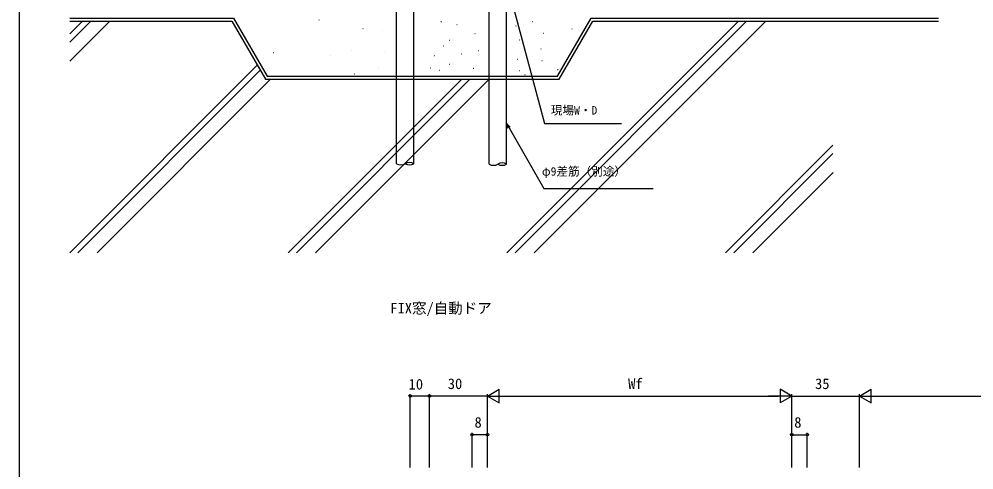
# Model space of a CAD drawing. Units: millimetres, scale not verified. Extents: x -437 to 438, y -681 to 679.
# Drawn here: x -436.8 to 57.4, y -382.2 to -149 of the extents above; entities that cross this region are included whole.
import ezdxf
from ezdxf.enums import TextEntityAlignment as Align

# ---------------------------------------------------------------- set-up
doc = ezdxf.new("R2010")
doc.units = ezdxf.units.MM
doc.header["$LTSCALE"] = 4
for name, color, linetype in [('0-1_USER1', 3, 'Continuous'), ('0-5_YKK_D', 6, 'Continuous'), ('0-6_YKK_ZWAK', 7, 'Continuous'), ('0-7_YSS_K', 3, 'Continuous')]:
    doc.layers.add(name, color=color, linetype=linetype)
doc.styles.add('ＭＳ ゴシック', font='')
doc.styles.get('ＭＳ ゴシック').set_extended_font_data('MS Gothic')

msp = doc.modelspace()

# ---------------------------------------------------------------- linework, layer by layer
at = {"layer": '0-5_YKK_D'}
for p, q in [((-194.378, -344), (-188.316, -340.5)), ((-188.316, -347.5), (-188.316, -340.5)), ((-36.868, -344), (-42.93, -340.5)), ((-42.93, -340.5), (-42.93, -347.5)), ((-1.864, -344), (4.198, -340.5)), ((4.198, -347.5), (4.198, -340.5)), ((-234.366, -381), (-234.366, -343)), ((-224.366, -344), (-234.366, -344)), ((-224.366, -381), (-224.366, -343)), ((-224.366, -381), (-224.366, -343)), ((-194.366, -344), (-224.366, -344)), ((-194.378, -381), (-194.378, -343)), ((-194.378, -344), (-188.316, -347.5)), ((-194.378, -344), (-182.254, -344)), ((-194.366, -381), (-194.366, -343)), ((-187.378, -344), (-43.868, -344)), ((-36.868, -344), (-48.992, -344)), ((-36.868, -344), (-42.93, -347.5)), ((-36.868, -381), (-36.868, -343)), ((-36.868, -381), (-36.868, -343)), ((-36.868, -344), (-1.864, -344)), ((-1.864, -381), (-1.864, -343)), ((-1.864, -381), (-1.864, -343)), ((-1.864, -344), (4.198, -347.5)), ((-1.864, -344), (10.26, -344)), ((5.136, -344), (148.634, -344)), ((-202.366, -381), (-202.366, -363)), ((-194.366, -364), (-202.366, -364)), ((-194.366, -381), (-194.366, -363)), ((-36.864, -381), (-36.864, -363)), ((-36.864, -364), (-28.865, -364)), ((-28.865, -381), (-28.865, -363))]:
    msp.add_line(p, q, dxfattribs=at)
for points in [[(-183.518, -133.362), (-182.858, -135.826), (-164.857, -203.006), (-124.973, -203.006)], [(-183.815, -205.556), (-184.499, -203.006), (-182.632, -204.873)], [(-184.499, -203.006), (-183.224, -205.215), (-165.141, -236.534), (-108.581, -236.534)]]:
    msp.add_lwpolyline(points, dxfattribs=at)
for centre in [(-234.366, -344), (-224.366, -344), (-224.366, -344), (-202.366, -364), (-194.366, -364), (-36.864, -364), (-28.865, -364)]:
    msp.add_circle(centre, 0.637, dxfattribs=at)
at = {"layer": '0-6_YKK_ZWAK'}
msp.add_line((-436.8, 644), (-436.8, -681), dxfattribs=at)
at = {"layer": '0-7_YSS_K'}
for p, q in [((-241.49, -223.792), (-241.49, -118.794)), ((-232.49, -223.792), (-232.49, -118.794)), ((-193.499, -223.994), (-193.499, -128.997)), ((-184.499, -223.994), (-184.499, -128.997)), ((-410.6, -156.659), (-403.942, -150)), ((-410.6, -160.901), (-399.699, -150)), ((-410.6, -170.801), (-389.799, -150)), ((-281.638, -149.29), (-281.538, -149.29)), ((-218.437, -150.141), (-218.237, -150.141)), ((-210.297, -151.769), (-210.097, -151.769)), ((-184.326, -269.796), (-64.53, -150)), ((-180.083, -269.796), (-60.288, -150)), ((-179.66, -152.509), (-179.46, -152.509)), ((-171.076, -150.141), (-170.876, -150.141)), ((-170.184, -269.796), (-50.388, -150)), ((-258.899, -153.792), (-258.799, -153.792)), ((-248.785, -154.803), (-248.685, -154.803)), ((-200.973, -156.357), (-200.773, -156.357)), ((-165.6, -156.209), (-165.4, -156.209)), ((-150.648, -153.961), (-150.548, -153.961)), ((-217.253, -162.869), (-217.053, -162.869)), ((-213.997, -159.909), (-213.797, -159.909)), ((-177.884, -159.761), (-177.684, -159.761)), ((-305.074, -166.232), (-304.974, -166.232)), ((-275.654, -167.727), (-275.554, -167.727)), ((-264.967, -165.314), (-264.867, -165.314)), ((-247.571, -166.123), (-247.471, -166.123)), ((-221.989, -167.753), (-221.789, -167.753)), ((-207.781, -166.865), (-207.581, -166.865)), ((-199.049, -165.237), (-198.849, -165.237)), ((-166.784, -164.349), (-166.584, -164.349)), ((-410.6, -269.796), (-313.531, -172.726)), ((-213.997, -172.193), (-213.797, -172.193)), ((-178.92, -169.677), (-178.72, -169.677)), ((-166.192, -170.417), (-165.992, -170.417)), ((-406.357, -269.796), (-311.978, -175.416)), ((-263.349, -177.24), (-263.249, -177.24)), ((-251.01, -173.804), (-250.91, -173.804)), ((-251.01, -173.804), (-250.91, -173.804)), ((-224.061, -174.117), (-223.861, -174.117)), ((-219.325, -175.449), (-219.125, -175.449)), ((-201.713, -174.265), (-201.513, -174.265)), ((-177.884, -175.597), (-177.684, -175.597)), ((-175.072, -177.669), (-174.872, -177.669)), ((-158.052, -175.005), (-157.852, -175.005)), ((-396.458, -269.796), (-306.662, -180)), ((-297.463, -269.796), (-207.667, -180)), ((-293.22, -269.796), (-203.425, -180)), ((-283.321, -269.796), (-193.525, -180)), ((-164.268, -178.557), (-164.068, -178.557)), ((-71.189, -269.796), (-15.589, -214.196)), ((-66.946, -269.796), (-15.57, -218.42)), ((-57.047, -269.796), (-15.525, -228.274))]:
    msp.add_line(p, q, dxfattribs=at)
for points in [[(-410.6, -148.5), (-325.785, -148.5), (-308.465, -178.5), (-158.106, -178.5), (-140.785, -148.5), (39.014, -148.5)], [(-410.6, -150), (-326.651, -150), (-309.331, -180), (-157.24, -180), (-139.919, -150), (39.014, -150)]]:
    msp.add_lwpolyline(points, dxfattribs=at)
for centre, start, end in [((-239.24, -219.894), 240.00002, 299.99998), ((-234.74, -227.689), 59.99998, 120.00002), ((-234.74, -219.894), 239.99998, 300.00002), ((-191.249, -220.097), 240.00002, 299.99998), ((-186.749, -227.891), 59.99998, 120.00002), ((-186.749, -220.097), 239.99998, 300.00002)]:
    msp.add_arc(centre, 4.5, start, end, dxfattribs=at)

# ---------------------------------------------------------------- texts
at = {"layer": '0-1_USER1', "style": 'ＭＳ ゴシック'}
msp.add_text('FIX窓/自動ドア', height=5.499, dxfattribs=at).set_placement((-244.652, -302.906), align=Align.BOTTOM_LEFT)
at = {"layer": '0-5_YKK_D', "style": 'ＭＳ ゴシック'}
for s, height, p in [('現場W・D', 4.399, (-161.554, -199.668)), ('φ9差筋（別途）', 4.399, (-166.217, -231.257)), ('10', 5.499, (-235.204, -342.25)), ('30', 5.499, (-214.906, -342)), ('Wf', 5.499, (-121.567, -342)), ('35', 5.499, (-24.821, -342)), ('8', 5.499, (-201.093, -362)), ('8', 5.499, (-35.592, -362))]:
    msp.add_text(s, height=height, dxfattribs=at).set_placement(p, align=Align.BOTTOM_LEFT)

doc.saveas('drawing.dxf')
